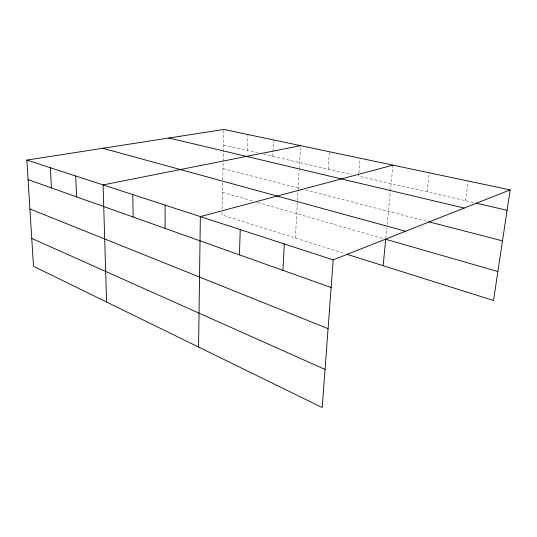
<?xml version="1.0" encoding="UTF-8"?>
<svg xmlns="http://www.w3.org/2000/svg" width="537" height="537" viewBox="0 0 537 537"><rect width="100%" height="100%" fill="white"/><g stroke="black" fill="none" stroke-linecap="round" stroke-linejoin="round"><path stroke-width="0.4" stroke-dasharray="2.69 2.01" d="M221.996 212.383L221.935 214.894L344.935 253.659M222.076 209.041L222.727 180.855M222.741 180.036L223.157 162.08M223.177 161.275L223.909 129.464M247.443 150.541L247.98 134.545M272.762 156.368L273.494 139.935M295.37 238.039L297.444 201.268M297.491 200.435L298.055 190.507M298.102 189.675L299.216 169.947M299.263 169.121L300.586 145.655M328.208 169.121L329.409 151.736M358.844 173.686L358.642 176.123L474.507 202.778M358.911 172.867L360.126 158.22M385.801 238.455L386.835 227.782M387.157 224.5L390.345 191.769M390.426 190.95L392.936 165.148M427.002 191.85L429.164 172.8M465.545 200.717L468.13 181.023M223.553 145.044L258.062 152.985M263.781 154.3L351.433 174.465M223.009 168.571L300.613 188.648M305.446 189.897L427.781 221.546M222.459 192.313L253.793 201.328M257.78 202.476L383.351 238.596"/><path stroke-width="0.81" d="M198.589 347.056L200.348 216.599L392.936 165.148M239.435 254.867L240.234 229.588M282.918 270.353L284.281 243.939M510.15 189.897L333.195 259.874L322.213 407.536L33.495 266.285L26.85 160.08L223.909 129.464L510.15 189.897L493.53 300.492L346.513 254.155M383.143 265.701L385.72 239.274L497.88 271.534M300.586 145.655L103.097 184.916L106.568 302.036M476.138 203.154L507.089 210.276M168.92 138.009L464.216 208.061M428.586 221.754L502.491 240.871M102.775 148.286L405.569 231.252M26.85 160.08L333.195 259.874M28.072 179.606L331.134 287.523M29.911 208.96L328.08 328.657M31.75 238.421L325.046 369.429M50.371 167.739L51.424 187.923M75.71 175.995L76.576 196.878M132.787 194.589L133.163 217.029M165.087 205.107L165.141 228.413"/></g></svg>
